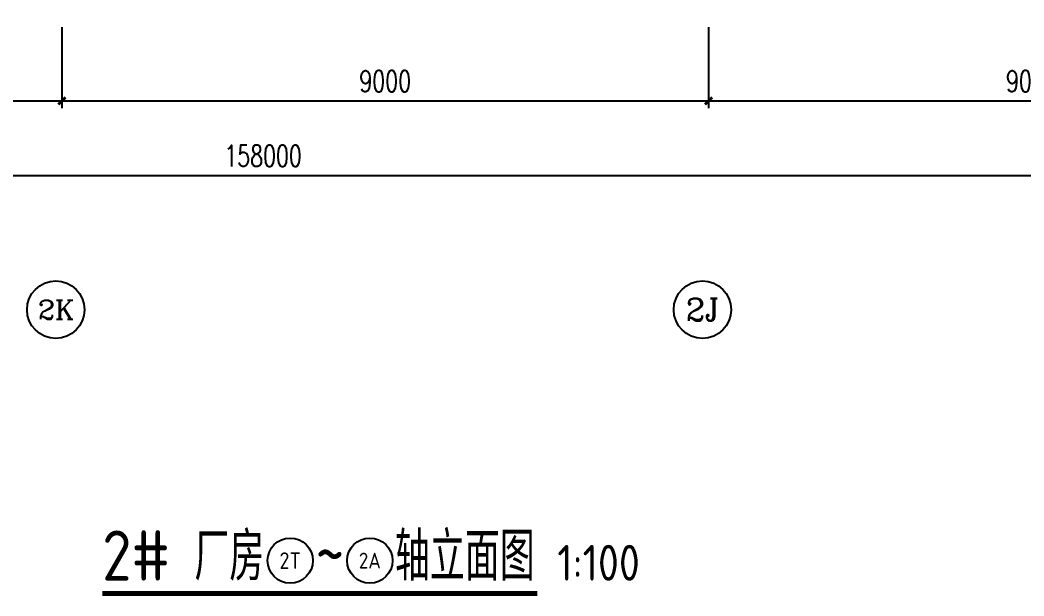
# Model space of a CAD drawing. Extents: x -2377130 to 293730, y -2 to 754590.
# Drawn here: x -1028603 to -1014632, y 507556 to 515580 of the extents above; entities that cross this region are included whole.
import ezdxf
from ezdxf.enums import TextEntityAlignment as Align

# ---------------------------------------------------------------- set-up
doc = ezdxf.new("R2010")
doc.units = 0
doc.header["$LTSCALE"] = 1000
doc.header["$MEASUREMENT"] = 0
doc.layers.get('Defpoints').update_dxf_attribs({"color": 210})
for name, color, linetype in [('A-AXIS-D', 1, 'Continuous'), ('DIM_SYMB', 3, 'Continuous'), ('PUB_TEXT', 7, 'Continuous')]:
    doc.layers.add(name, color=color, linetype=linetype)
doc.styles.add('_TCH_AXIS', font='COMPLEX', dxfattribs={"bigfont": 'GBCBIG'})
doc.styles.add('_TCH_DIM_T3', font='SIMPLEX', dxfattribs={"width": 0.705882, "bigfont": 'GBCBIG'})
doc.styles.get("Standard").update_dxf_attribs({"font": 'gbenor.shx', "bigfont": 'gbcbig.shx'})
doc.dimstyles.new('_TCH_ARCH&&100', dxfattribs={"dimtxt": 297.5, "dimasz": 100, "dimexe": 100, "dimexo": 100, "dimgap": 126.25, "dimtad": 1, "dimdec": 0, "dimzin": 0, "dimdsep": 46, "dimtxsty": '_TCH_DIM_T3', "dimblk": 'ARCHTICK', "dimcen": 0.09, "dimclrt": 7, "dimazin": 2, "dimtfac": 1, "dimtdec": 0, "dimtix": 1, "dimtmove": 2, "dimatfit": 3, "dimfxl": 0, "dimtolj": 1, "dimtzin": 0, "dimarcsym": 0})

# ---------------------------------------------------------------- blocks, each defined once
blk = doc.blocks.new('_ArchTick')
at = {"color": 0, "linetype": 'ByBlock', "const_width": 0.4}
blk.add_lwpolyline([(-0.5, -0.5), (0.5, 0.5)], dxfattribs=at)
blk = doc.blocks.new('*D1118')
at = {"layer": 'A-AXIS-D', "color": 0, "lineweight": -2}
for p, q in [((-1104221, 515480), (-1104221, 513313)), ((-946221, 515480), (-946221, 513313)), ((-1104221, 513413), (-946221, 513413))]:
    blk.add_line(p, q, dxfattribs=at)
at = {"layer": 'Defpoints', "color": 0}
for p in [(-1104221, 515580), (-946221, 515580), (-946221, 513413)]:
    blk.add_point(p, dxfattribs=at)
at = {"layer": 'A-AXIS-D', "color": 0, "lineweight": -2, "xscale": 100, "yscale": 100, "zscale": 100, "rotation": 180}
blk.add_blockref('_ArchTick', (-1104221, 513413), dxfattribs=at)
at = {"layer": 'A-AXIS-D', "color": 0, "lineweight": -2, "xscale": 100, "yscale": 100, "zscale": 100}
blk.add_blockref('_ArchTick', (-946221, 513413), dxfattribs=at)
at = {"layer": 'A-AXIS-D', "color": 7, "insert": (-1025221, 513688), "char_height": 297.5, "attachment_point": 5, "style": '_TCH_DIM_T3'}
blk.add_mtext('\\A1;158000', dxfattribs=at)
blk = doc.blocks.new('*D1079')
at = {"layer": 'A-AXIS-D', "color": 0, "lineweight": -2}
for p, q in [((-1037021, 515480), (-1037021, 514353)), ((-1028021, 515480), (-1028021, 514353)), ((-1037021, 514453), (-1028021, 514453))]:
    blk.add_line(p, q, dxfattribs=at)
at = {"layer": 'Defpoints', "color": 0}
for p in [(-1037021, 515580), (-1028021, 515580), (-1028021, 514453)]:
    blk.add_point(p, dxfattribs=at)
at = {"layer": 'A-AXIS-D', "color": 0, "lineweight": -2, "xscale": 100, "yscale": 100, "zscale": 100, "rotation": 180}
blk.add_blockref('_ArchTick', (-1037021, 514453), dxfattribs=at)
at = {"layer": 'A-AXIS-D', "color": 0, "lineweight": -2, "xscale": 100, "yscale": 100, "zscale": 100}
blk.add_blockref('_ArchTick', (-1028021, 514453), dxfattribs=at)
at = {"layer": 'A-AXIS-D', "color": 7, "insert": (-1032521, 514728), "char_height": 297.5, "attachment_point": 5, "style": '_TCH_DIM_T3'}
blk.add_mtext('\\A1;9000', dxfattribs=at)
blk = doc.blocks.new('*D1078')
at = {"layer": 'A-AXIS-D', "color": 0, "lineweight": -2}
for p, q in [((-1028021, 515480), (-1028021, 514353)), ((-1019021, 515480), (-1019021, 514353)), ((-1028021, 514453), (-1019021, 514453))]:
    blk.add_line(p, q, dxfattribs=at)
at = {"layer": 'Defpoints', "color": 0}
for p in [(-1028021, 515580), (-1019021, 515580), (-1019021, 514453)]:
    blk.add_point(p, dxfattribs=at)
at = {"layer": 'A-AXIS-D', "color": 0, "lineweight": -2, "xscale": 100, "yscale": 100, "zscale": 100, "rotation": 180}
blk.add_blockref('_ArchTick', (-1028021, 514453), dxfattribs=at)
at = {"layer": 'A-AXIS-D', "color": 0, "lineweight": -2, "xscale": 100, "yscale": 100, "zscale": 100}
blk.add_blockref('_ArchTick', (-1019021, 514453), dxfattribs=at)
at = {"layer": 'A-AXIS-D', "color": 7, "insert": (-1023521, 514728), "char_height": 297.5, "attachment_point": 5, "style": '_TCH_DIM_T3'}
blk.add_mtext('\\A1;9000', dxfattribs=at)
blk = doc.blocks.new('*D1077')
at = {"layer": 'A-AXIS-D', "color": 0, "lineweight": -2}
for p, q in [((-1019021, 515480), (-1019021, 514353)), ((-1010021, 515480), (-1010021, 514353)), ((-1019021, 514453), (-1010021, 514453))]:
    blk.add_line(p, q, dxfattribs=at)
at = {"layer": 'Defpoints', "color": 0}
for p in [(-1019021, 515580), (-1010021, 515580), (-1010021, 514453)]:
    blk.add_point(p, dxfattribs=at)
at = {"layer": 'A-AXIS-D', "color": 0, "lineweight": -2, "xscale": 100, "yscale": 100, "zscale": 100, "rotation": 180}
blk.add_blockref('_ArchTick', (-1019021, 514453), dxfattribs=at)
at = {"layer": 'A-AXIS-D', "color": 0, "lineweight": -2, "xscale": 100, "yscale": 100, "zscale": 100}
blk.add_blockref('_ArchTick', (-1010021, 514453), dxfattribs=at)
at = {"layer": 'A-AXIS-D', "color": 7, "insert": (-1014521, 514728), "char_height": 297.5, "attachment_point": 5, "style": '_TCH_DIM_T3'}
blk.add_mtext('\\A1;9000', dxfattribs=at)

msp = doc.modelspace()

# ---------------------------------------------------------------- linework, layer by layer
at = {"layer": 'A-AXIS-D', "color": 8}
for centre in [(-1028105.6, 511544.7), (-1019105.6, 511544.7)]:
    msp.add_circle(centre, 400, dxfattribs=at)
at = {"layer": 'DIM_SYMB', "color": 8, "const_width": 70}
msp.add_lwpolyline([(-1027459.8, 507591.3), (-1021405.8, 507591.3)], dxfattribs=at)
at = {"layer": 'PUB_TEXT', "color": 8}
for centre in [(-1024843.5, 508048.6), (-1023735.1, 508048.6)]:
    msp.add_circle(centre, 315, dxfattribs=at)

# ---------------------------------------------------------------- texts
at = {"layer": 'PUB_TEXT', "color": 8, "style": '_TCH_AXIS'}
for s, height, p, p2 in [('2K', 265.5, (-1028352.1, 511412), (-1027859, 511412)), ('2J', 314.07, (-1019337.4, 511387.7), (-1018873.8, 511387.7))]:
    msp.add_text(s, height=height, dxfattribs=at).set_placement(p, p2, align=Align.FIT)
at = {"layer": 'PUB_TEXT', "color": 8}
for s, height, p in [('2#', 700, (-1027459.8, 507768.6)), ('厂房', 675.18, (-1026176.4, 507768.6)), ('轴立面图', 675.18, (-1023385.1, 507768.6)), ('1:100', 500, (-1021125.8, 507768.6)), ('~', 700, (-1024493.5, 507768.6))]:
    msp.add_text(s, height=height, dxfattribs=at).set_placement(p)
for s, height, width, p, p2 in [('2T', 231.63, 1.14633, (-1024992.8, 507932.8), (-1024694.1, 507932.8)), ('2A', 220.24, 1.154369, (-1023888.7, 507938.5), (-1023581.5, 507938.5))]:
    msp.add_text(s, height=height, dxfattribs=dict(at, width=width)).set_placement(p, p2, align=Align.FIT)

# ---------------------------------------------------------------- dimensions: what is measured, and where the dimension line sits
at = {"layer": 'A-AXIS-D', "color": 8}
for base, p1, p2, picture, middle in [((-946220.7, 513413.4), (-1104220.7, 515580), (-946220.7, 515580), '*D1118', (-1025220.7, 513688.4)), ((-1028020.7, 514453.4), (-1037020.7, 515580), (-1028020.7, 515580), '*D1079', (-1032520.7, 514728.4)), ((-1019020.7, 514453.4), (-1028020.7, 515580), (-1019020.7, 515580), '*D1078', (-1023520.7, 514728.4)), ((-1010020.7, 514453.4), (-1019020.7, 515580), (-1010020.7, 515580), '*D1077', (-1014520.7, 514728.4))]:
    dim = msp.add_linear_dim(base=base, p1=p1, p2=p2, angle=0, dimstyle='_TCH_ARCH&&100', override={"dimgap": 0}, dxfattribs=at)
    dim.commit()
    dim.dimension.update_dxf_attribs({"geometry": picture, "text_midpoint": middle, "dimtype": 161})

doc.saveas('drawing.dxf')
